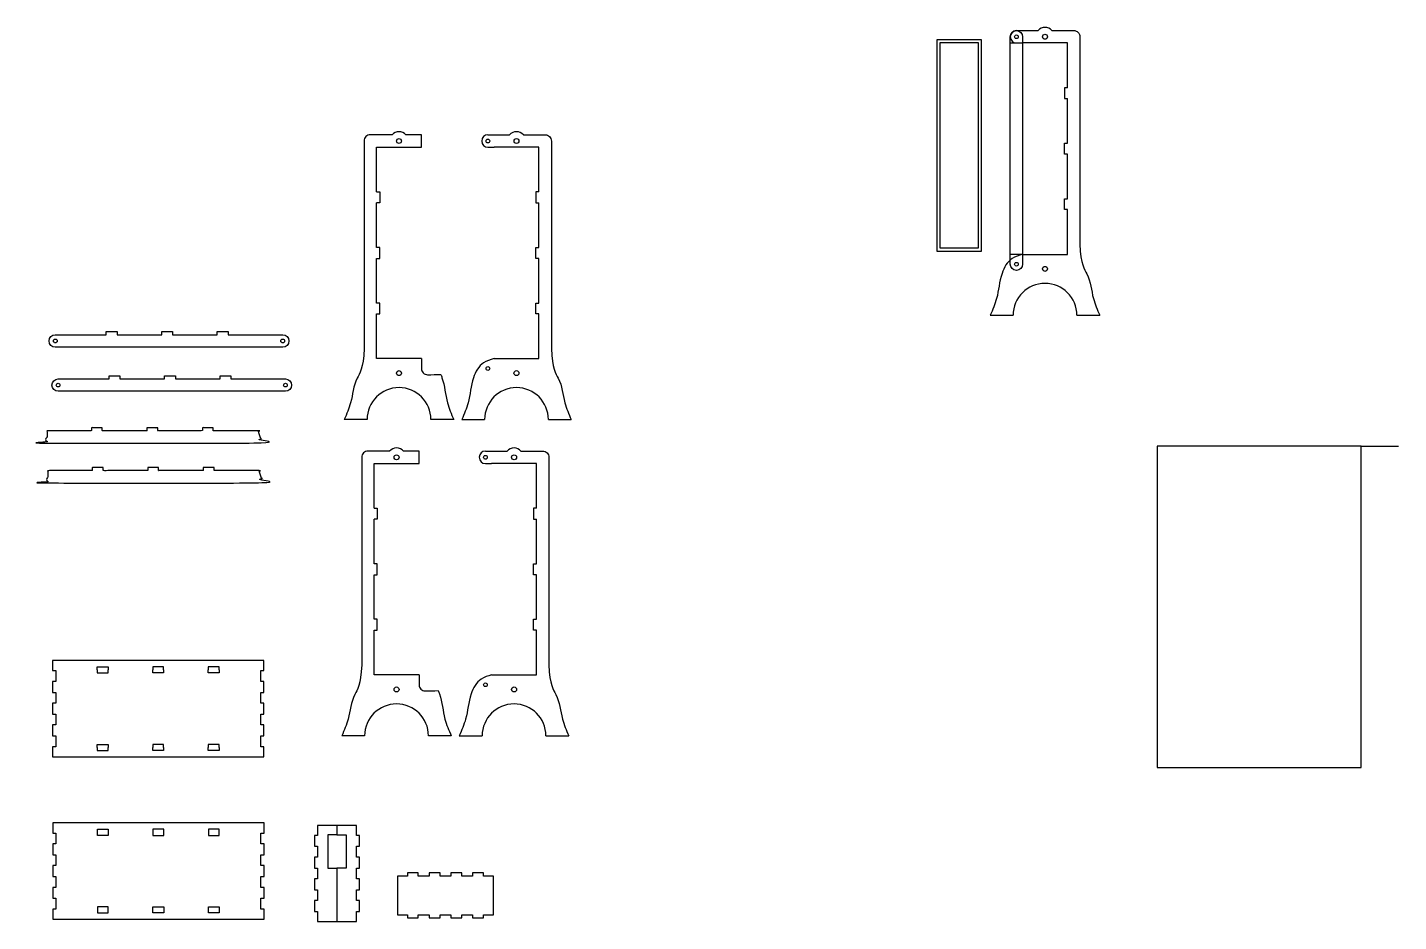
# Model space of a CAD drawing. Header units: millimetres. Extents: x -1243 to 967, y -260 to 1180.
import ezdxf

# ---------------------------------------------------------------- set-up
doc = ezdxf.new("R2010")
doc.units = ezdxf.units.MM
doc.header["$MEASUREMENT"] = 0
doc.layers.get('0').update_dxf_attribs({"linetype": 'CONTINUOUS'})
doc.layers.add('defpoint', color=6, linetype='CONTINUOUS', plot=False)

msp = doc.modelspace()

# ---------------------------------------------------------------- linework, layer by layer
at = {"linetype": 'Continuous'}
for p, q in [((-607.8, 987.4), (-607.8, 1007.4)), ((-500.7, 987.4), (-490.7, 987.4)), ((-695.3, 548.7), (-732.1, 548.7)), ((-555.8, 548.7), (-592.5, 548.7)), ((-542.7, 548.7), (-506, 548.7)), ((-403.2, 548.7), (-366.4, 548.7)), ((-611.7, 477.9), (-611.7, 497.9)), ((-504.7, 477.9), (-494.7, 477.9)), ((-699.3, 39.2), (-736.1, 39.2)), ((-559.7, 39.2), (-596.5, 39.2)), ((-546.7, 39.2), (-509.9, 39.2)), ((-407.1, 39.2), (-370.4, 39.2)), ((-743.9, -120.1), (-758.9, -120.1)), ((-758.9, -120.1), (-758.9, -173.8)), ((-743.9, -120.1), (-728.9, -120.1)), ((-728.9, -120.1), (-728.9, -173.8)), ((-758.9, -173.8), (-743.9, -173.8)), ((-728.9, -173.8), (-743.9, -173.8))]:
    msp.add_line(p, q, dxfattribs=at)
for p, q in [((-680.1, 915.3), (-680.1, 987.4)), ((-680.1, 987.4), (-607.8, 987.4)), ((-418.4, 987.4), (-490.7, 987.4)), ((-418.4, 915.3), (-418.4, 987.4)), ((-680.1, 915.3), (-675.1, 915.3)), ((-675.1, 915.3), (-675.1, 897.8)), ((-418.4, 915.3), (-423.4, 915.3)), ((-423.4, 915.3), (-423.4, 897.8)), ((-680.1, 825.9), (-680.1, 897.8)), ((-675.1, 897.8), (-680.1, 897.8)), ((-423.4, 897.8), (-418.4, 897.8)), ((-418.4, 825.9), (-418.4, 897.8)), ((-675.1, 825.9), (-680.1, 825.9)), ((-675.1, 808.4), (-675.1, 825.9)), ((-423.4, 808.4), (-423.4, 825.9)), ((-423.4, 825.9), (-418.4, 825.9)), ((-680.1, 736.4), (-680.1, 808.4)), ((-680.1, 808.4), (-675.1, 808.4)), ((-418.4, 808.4), (-423.4, 808.4)), ((-418.4, 736.4), (-418.4, 808.4)), ((-675.1, 736.4), (-680.1, 736.4)), ((-675.1, 718.9), (-675.1, 736.4)), ((-423.4, 718.9), (-423.4, 736.4)), ((-423.4, 736.4), (-418.4, 736.4)), ((-680.1, 646.8), (-680.1, 718.9)), ((-680.1, 718.9), (-675.1, 718.9)), ((-418.4, 718.9), (-423.4, 718.9)), ((-418.4, 646.8), (-418.4, 718.9)), ((-607.8, 646.8), (-680.1, 646.8)), ((-490.7, 646.8), (-418.4, 646.8)), ((-684.1, 405.8), (-684.1, 477.9)), ((-684.1, 477.9), (-611.7, 477.9)), ((-422.4, 477.9), (-494.7, 477.9)), ((-422.4, 405.8), (-422.4, 477.9)), ((-684.1, 405.8), (-679.1, 405.8)), ((-679.1, 405.8), (-679.1, 388.3)), ((-422.4, 405.8), (-427.4, 405.8)), ((-427.4, 405.8), (-427.4, 388.3)), ((-684.1, 316.3), (-684.1, 388.3)), ((-679.1, 388.3), (-684.1, 388.3)), ((-427.4, 388.3), (-422.4, 388.3)), ((-422.4, 316.3), (-422.4, 388.3)), ((-679.1, 316.3), (-684.1, 316.3)), ((-679.1, 298.8), (-679.1, 316.3)), ((-427.4, 298.8), (-427.4, 316.3)), ((-427.4, 316.3), (-422.4, 316.3)), ((-684.1, 226.9), (-684.1, 298.8)), ((-684.1, 298.8), (-679.1, 298.8)), ((-422.4, 298.8), (-427.4, 298.8)), ((-422.4, 226.9), (-422.4, 298.8)), ((-679.1, 226.9), (-684.1, 226.9)), ((-679.1, 209.4), (-679.1, 226.9)), ((-427.4, 209.4), (-427.4, 226.9)), ((-427.4, 226.9), (-422.4, 226.9)), ((-684.1, 137.3), (-684.1, 209.4)), ((-684.1, 209.4), (-679.1, 209.4)), ((-422.4, 209.4), (-427.4, 209.4)), ((-422.4, 137.3), (-422.4, 209.4)), ((-1130.2, 145.4), (-1130.2, 150.4)), ((-1130.2, 150.4), (-1112.7, 150.4)), ((-1130.2, 145.4), (-1130.2, 140.4)), ((-1130.2, 140.4), (-1112.7, 140.4)), ((-1112.7, 150.4), (-1112.7, 145.4)), ((-1112.7, 140.4), (-1112.7, 145.4)), ((-1023.3, 150.4), (-1040.8, 150.4)), ((-1040.8, 150.4), (-1040.8, 145.4)), ((-1040.8, 140.4), (-1040.8, 145.4)), ((-1023.3, 140.4), (-1040.8, 140.4)), ((-1023.3, 145.4), (-1023.3, 150.4)), ((-1023.3, 145.4), (-1023.3, 140.4)), ((-933.8, 150.4), (-951.3, 150.4)), ((-951.3, 150.4), (-951.3, 145.4)), ((-951.3, 140.4), (-951.3, 145.4)), ((-933.8, 140.4), (-951.3, 140.4)), ((-933.8, 145.4), (-933.8, 150.4)), ((-933.8, 145.4), (-933.8, 140.4)), ((-611.7, 137.3), (-684.1, 137.3)), ((-494.7, 137.3), (-422.4, 137.3)), ((-1130.2, 20.4), (-1130.2, 25.4)), ((-1130.2, 25.4), (-1112.7, 25.4)), ((-1112.7, 25.4), (-1112.7, 20.4)), ((-1023.3, 25.4), (-1040.8, 25.4)), ((-1040.8, 25.4), (-1040.8, 20.4)), ((-1023.3, 20.4), (-1023.3, 25.4)), ((-933.8, 25.4), (-951.3, 25.4)), ((-951.3, 25.4), (-951.3, 20.4)), ((-933.8, 20.4), (-933.8, 25.4)), ((-1130.2, 20.4), (-1130.2, 15.4)), ((-1130.2, 15.4), (-1112.7, 15.4)), ((-1112.7, 15.4), (-1112.7, 20.4)), ((-1040.8, 15.4), (-1040.8, 20.4)), ((-1023.3, 15.4), (-1040.8, 15.4)), ((-1023.3, 20.4), (-1023.3, 15.4)), ((-951.3, 15.4), (-951.3, 20.4)), ((-933.8, 15.4), (-951.3, 15.4)), ((-933.8, 20.4), (-933.8, 15.4))]:
    msp.add_line(p, q)
at = {"color": 3, "linetype": 'Continuous'}
for p, q in [((-743.9, -105.1), (-743.9, -120.1)), ((-743.9, -173.8), (-743.9, -260.1))]:
    msp.add_line(p, q, dxfattribs=at)
for points in [[(-655.1, 1007.4), (-690.1, 1007.4, 0.414214), (-700.1, 997.4), (-700.1, 663)], [(-443.4, 1007.4), (-408.4, 1007.4, -0.414214), (-398.4, 997.4), (-398.4, 663)], [(-659.1, 497.9), (-694.1, 497.9, 0.414214), (-704.1, 487.9), (-704.1, 153.5)], [(-447.4, 497.9), (-412.4, 497.9, -0.414214), (-402.4, 487.9), (-402.4, 153.5)]]:
    msp.add_lwpolyline(points, format="xyb")
for points in [[(-607.8, 1007.4), (-632.8, 1007.4)], [(-500.7, 1007.4), (-465.8, 1007.4)], [(-611.7, 497.9), (-636.7, 497.9)], [(-504.7, 497.9), (-469.7, 497.9)]]:
    msp.add_lwpolyline(points)
at = {"linetype": 'Continuous'}
for points in [[(-1008.8, 685.3), (-936.9, 685.3), (-936.9, 690.3), (-919.4, 690.3), (-919.4, 685.3), (-831.4, 685.3, -1), (-831.4, 665.3), (-1197.9, 665.3, -1), (-1197.9, 685.3), (-1115.8, 685.3), (-1115.8, 690.3), (-1098.3, 690.3), (-1098.3, 685.3), (-1026.3, 685.3), (-1026.3, 690.3), (-1008.8, 690.3)], [(-1004.4, 614.2), (-932.4, 614.2), (-932.4, 619.2), (-914.9, 619.2), (-914.9, 614.2), (-827, 614.2, -1), (-827, 594.2), (-1193.4, 594.2, -1), (-1193.4, 614.2), (-1111.3, 614.2), (-1111.3, 619.2), (-1093.8, 619.2), (-1093.8, 614.2), (-1021.9, 614.2), (-1021.9, 619.2), (-1004.4, 619.2)]]:
    msp.add_lwpolyline(points, format="xyb", close=True, dxfattribs=at)
for points in [[(-607.8, 646.8), (-607.8, 630.9, 0.414214), (-597.8, 620.9, 0.414214)], [(-611.7, 137.3), (-611.7, 121.4, 0.414214), (-601.7, 111.4, 0.414214)]]:
    msp.add_lwpolyline(points, format="xyb", dxfattribs=at)
for points in [[(-1197.3, 126.7), (-1202.3, 126.7), (-1202.3, 109.2), (-1197.3, 109.2), (-1197.3, 91.7), (-1202.3, 91.7), (-1202.3, 74.2), (-1197.3, 74.2), (-1197.3, 56.7), (-1202.3, 56.7), (-1202.3, 39.2), (-1197.3, 39.2), (-1197.3, 21.7), (-1202.3, 21.7), (-1202.3, 5.4), (-861.7, 5.4), (-861.7, 21.7), (-866.7, 21.7), (-866.7, 39.2), (-861.7, 39.2), (-861.7, 56.7), (-866.7, 56.7), (-866.7, 74.2), (-861.7, 74.2), (-861.7, 91.7), (-866.7, 91.7), (-866.7, 109.2), (-861.7, 109.2), (-861.7, 126.7), (-866.7, 126.7), (-866.7, 144.2), (-861.7, 144.2), (-861.7, 160.4), (-1202.3, 160.4), (-1202.3, 144.2), (-1197.3, 144.2)], [(-1197.1, -135), (-1202.1, -135), (-1202.1, -152.5), (-1197.1, -152.5), (-1197.1, -170), (-1202.1, -170), (-1202.1, -187.5), (-1197.1, -187.5), (-1197.1, -205), (-1202.1, -205), (-1202.1, -222.5), (-1197.1, -222.5), (-1197.1, -240), (-1202.1, -240), (-1202.1, -256.2), (-861.5, -256.2), (-861.5, -240), (-866.5, -240), (-866.5, -222.5), (-861.5, -222.5), (-861.5, -205), (-866.5, -205), (-866.5, -187.5), (-861.5, -187.5), (-861.5, -170), (-866.5, -170), (-866.5, -152.5), (-861.5, -152.5), (-861.5, -135), (-866.5, -135), (-866.5, -117.5), (-861.5, -117.5), (-861.5, -101.2), (-1202.1, -101.2), (-1202.1, -117.5), (-1197.1, -117.5)], [(-525.3, -181.8), (-525.3, -186.8), (-542.8, -186.8), (-542.8, -181.8), (-560.3, -181.8), (-560.3, -186.8), (-577.8, -186.8), (-577.8, -181.8), (-595.3, -181.8), (-595.3, -186.8), (-612.8, -186.8), (-612.8, -181.8), (-630.3, -181.8), (-630.3, -186.8), (-646.5, -186.8), (-646.5, -249.1), (-630.3, -249.1), (-630.3, -254.1), (-612.8, -254.1), (-612.8, -249.1), (-595.3, -249.1), (-595.3, -254.1), (-577.8, -254.1), (-577.8, -249.1), (-560.3, -249.1), (-560.3, -254.1), (-542.8, -254.1), (-542.8, -249.1), (-525.3, -249.1), (-525.3, -254.1), (-507.8, -254.1), (-507.8, -249.1), (-491.5, -249.1), (-491.5, -186.8), (-507.8, -186.8), (-507.8, -181.8)]]:
    msp.add_lwpolyline(points, close=True, dxfattribs=at)
for points in [[(-712.7, -243.8), (-707.7, -243.8), (-707.7, -226.3), (-712.7, -226.3), (-712.7, -208.8), (-707.7, -208.8), (-707.7, -191.3), (-712.7, -191.3), (-712.7, -173.8), (-707.7, -173.8), (-707.7, -156.3), (-712.7, -156.3), (-712.7, -138.8), (-707.7, -138.8), (-707.7, -121.3), (-712.7, -121.3), (-712.7, -105.1), (-775.1, -105.1), (-775.1, -121.3), (-780.1, -121.3), (-780.1, -138.8), (-775.1, -138.8), (-775.1, -156.3), (-780.1, -156.3), (-780.1, -173.8), (-775.1, -173.8), (-775.1, -191.3), (-780.1, -191.3), (-780.1, -208.8), (-775.1, -208.8), (-775.1, -226.3), (-780.1, -226.3), (-780.1, -243.8), (-775.1, -243.8), (-775.1, -260.1), (-712.7, -260.1)], [(-1130, -116.2), (-1130, -111.2), (-1112.5, -111.2), (-1112.5, -116.2), (-1112.5, -121.2), (-1130, -121.2)], [(-1023.1, -116.2), (-1023.1, -111.2), (-1040.6, -111.2), (-1040.6, -116.2), (-1040.6, -121.2), (-1023.1, -121.2)], [(-933.6, -116.2), (-933.6, -111.2), (-951.1, -111.2), (-951.1, -116.2), (-951.1, -121.2), (-933.6, -121.2)], [(-1130, -241.2), (-1130, -246.2), (-1112.5, -246.2), (-1112.5, -241.2), (-1112.5, -236.2), (-1130, -236.2)], [(-1023.1, -241.2), (-1023.1, -246.2), (-1040.6, -246.2), (-1040.6, -241.2), (-1040.6, -236.2), (-1023.1, -236.2)], [(-933.6, -241.2), (-933.6, -246.2), (-951.1, -246.2), (-951.1, -241.2), (-951.1, -236.2), (-933.6, -236.2)]]:
    msp.add_lwpolyline(points, close=True)
for centre in [(-643.9, 997.4), (-454.6, 997.4), (-643.9, 623.5), (-454.6, 623.5), (-647.9, 487.9), (-458.5, 487.9), (-647.9, 113.9), (-458.5, 113.9)]:
    msp.add_circle(centre, 4)
for centre in [(-500.7, 997.4), (-1197.9, 675.3), (-831.4, 675.3), (-500.7, 630.9), (-1193.4, 604.2), (-827, 604.2), (-504.7, 487.9), (-504.7, 121.4)]:
    msp.add_circle(centre, 3, dxfattribs=at)
for centre in [(-643.9, 997.4), (-454.6, 997.4), (-647.9, 487.9), (-458.5, 487.9)]:
    msp.add_arc(centre, 15, 41.8103, 138.1897)
for centre, radius, start, end in [((-500.7, 997.4), 10, 90, 270), ((-597.8, 997.4), 376.5, 270, 273.1993), ((-643.9, 548.7), 51.4, 0, 180), ((-454.6, 548.7), 51.4, 0, 180), ((-504.7, 487.9), 10, 90, 270), ((-601.7, 487.9), 376.5, 270, 273.1993), ((-647.9, 39.2), 51.4, 0, 180), ((-458.5, 39.2), 51.4, 0, 180)]:
    msp.add_arc(centre, radius, start, end, dxfattribs=at)
for points, knots in [([(-700.1, 663), (-701.4, 630.3), (-717.3, 611), (-718.9, 579.3), (-728.3, 557.6), (-732.1, 548.7)], [22.153688, 22.153688, 22.153688, 22.153688, 47.125944, 88.406786, 117.350393, 117.350393, 117.350393, 117.350393]), ([(-490.7, 646.8), (-496.7, 645.1), (-512.3, 640.8), (-527.9, 612.3), (-529.6, 579.3), (-538.9, 557.6), (-542.7, 548.7)], [0, 0, 0, 0, 18.135896, 47.125944, 88.406786, 117.350393, 117.350393, 117.350393, 117.350393]), ([(-398.4, 663), (-397.2, 630.3), (-381.2, 611), (-379.6, 579.3), (-370.3, 557.6), (-366.4, 548.7)], [22.153688, 22.153688, 22.153688, 22.153688, 47.125944, 88.406786, 117.350393, 117.350393, 117.350393, 117.350393]), ([(-576.8, 621.5), (-576, 619.8), (-570.2, 604.5), (-568.9, 579.3), (-559.6, 557.6), (-555.8, 548.7)], [41.581604, 41.581604, 41.581604, 41.581604, 47.125944, 88.406786, 117.350393, 117.350393, 117.350393, 117.350393]), ([(-704.1, 153.5), (-705.3, 120.8), (-721.3, 101.4), (-722.9, 69.8), (-732.2, 48.1), (-736.1, 39.2)], [22.153688, 22.153688, 22.153688, 22.153688, 47.125944, 88.406786, 117.350393, 117.350393, 117.350393, 117.350393]), ([(-494.7, 137.3), (-500.7, 135.6), (-516.2, 131.3), (-531.8, 102.7), (-533.5, 69.8), (-542.9, 48.1), (-546.7, 39.2)], [0, 0, 0, 0, 18.135896, 47.125944, 88.406786, 117.350393, 117.350393, 117.350393, 117.350393]), ([(-402.4, 153.5), (-401.1, 120.8), (-385.2, 101.4), (-383.5, 69.8), (-374.2, 48.1), (-370.4, 39.2)], [22.153688, 22.153688, 22.153688, 22.153688, 47.125944, 88.406786, 117.350393, 117.350393, 117.350393, 117.350393]), ([(-580.7, 112), (-580, 110.2), (-574.2, 95), (-572.9, 69.8), (-563.6, 48.1), (-559.7, 39.2)], [41.581604, 41.581604, 41.581604, 41.581604, 47.125944, 88.406786, 117.350393, 117.350393, 117.350393, 117.350393])]:
    msp.add_open_spline(points, degree=3, knots=knots, dxfattribs=at)
for points in [[(-943.3, 530.6), (-919.1, 530.6), (-894.9, 530.6), (-870.7, 530.6), (-869.4, 526), (-868.2, 521.4), (-866.2, 517.3), (-866.2, 515.1), (-866.2, 512.9), (-866.2, 510.6), (-982.4, 510.6), (-1098.7, 510.6), (-1214.9, 510.6), (-1214.9, 511.4), (-1214.9, 512.2), (-1214.9, 513), (-1212.6, 514.9), (-1211.3, 517.6), (-1211.3, 520.6), (-1211.3, 524), (-1211.3, 527.3), (-1211.3, 530.6), (-1187.5, 530.6), (-1163.6, 530.6), (-1139.7, 530.6), (-1139.7, 532.3), (-1139.7, 534), (-1139.7, 535.6), (-1133.9, 535.6), (-1128.1, 535.6), (-1122.2, 535.6), (-1122.2, 534), (-1122.2, 532.3), (-1122.2, 530.6), (-1098.3, 530.6), (-1074.3, 530.6), (-1050.3, 530.6), (-1050.3, 532.3), (-1050.3, 534), (-1050.3, 535.6), (-1044.5, 535.6), (-1038.6, 535.6), (-1032.8, 535.6), (-1032.8, 534), (-1032.8, 532.3), (-1032.8, 530.6), (-1008.8, 530.6), (-984.8, 530.6), (-960.8, 530.6), (-960.8, 532.3), (-960.8, 534), (-960.8, 535.6), (-955, 535.6), (-949.2, 535.6), (-943.3, 535.6), (-943.3, 534), (-943.3, 532.3), (-943.3, 530.6)], [(-941.9, 466.4), (-917.7, 466.4), (-893.5, 466.4), (-869.3, 466.4), (-868.1, 461.8), (-866.8, 457.2), (-864.8, 453.1), (-864.8, 450.9), (-864.8, 448.6), (-864.8, 446.4), (-981, 446.4), (-1097.3, 446.4), (-1213.5, 446.4), (-1213.5, 447.2), (-1213.5, 448), (-1213.5, 448.8), (-1211.2, 450.7), (-1209.9, 453.4), (-1209.9, 456.4), (-1209.9, 459.8), (-1209.9, 463.1), (-1209.9, 466.4), (-1186.1, 466.4), (-1162.2, 466.4), (-1138.3, 466.4), (-1138.3, 468.1), (-1138.3, 469.8), (-1138.3, 471.4), (-1132.5, 471.4), (-1126.7, 471.4), (-1120.8, 471.4), (-1120.8, 469.8), (-1120.8, 468.1), (-1120.8, 466.4), (-1096.9, 466.4), (-1072.9, 466.4), (-1048.9, 466.4), (-1048.9, 468.1), (-1048.9, 469.8), (-1048.9, 471.4), (-1043.1, 471.4), (-1037.2, 471.4), (-1031.4, 471.4), (-1031.4, 469.8), (-1031.4, 468.1), (-1031.4, 466.4), (-1007.4, 466.4), (-983.4, 466.4), (-959.4, 466.4), (-959.4, 468.1), (-959.4, 469.8), (-959.4, 471.4), (-953.6, 471.4), (-947.8, 471.4), (-941.9, 471.4), (-941.9, 469.8), (-941.9, 468.1), (-941.9, 466.4)]]:
    msp.add_rational_spline(points, [1, 1, 1, 1, 1, 1, 1, 1, 1, 1, 1, 1, 1, 1, 1, 1, 0.937652136184, 0.937652136184, 1, 1, 1, 1, 1, 1, 1, 1, 1, 1, 1, 1, 1, 1, 1, 1, 1, 1, 1, 1, 1, 1, 1, 1, 1, 1, 1, 1, 1, 1, 1, 1, 1, 1, 1, 1, 1, 1, 1, 1], degree=3, knots=[0, 0, 0, 0, 0.21314, 0.21314, 0.21314, 14.158484, 14.158484, 14.158484, 15.158484, 15.158484, 15.158484, 16.158484, 16.158484, 16.158484, 17.158484, 17.158484, 17.158484, 18.030342, 18.030342, 18.030342, 19.030342, 19.030342, 19.030342, 20.030342, 20.030342, 20.030342, 21.030342, 21.030342, 21.030342, 22.030342, 22.030342, 22.030342, 23.030342, 23.030342, 23.030342, 24.030342, 24.030342, 24.030342, 25.030342, 25.030342, 25.030342, 26.030342, 26.030342, 26.030342, 27.030342, 27.030342, 27.030342, 28.030342, 28.030342, 28.030342, 29.030342, 29.030342, 29.030342, 30.030342, 30.030342, 30.030342, 31.030342, 31.030342, 31.030342, 31.030342], dxfattribs=at)
at = {"layer": 'defpoint', "linetype": 'Continuous'}
for p, q in [((351.2, 1155.4), (361.2, 1155.4)), ((309.2, 716.7), (345.9, 716.7)), ((448.7, 716.7), (485.5, 716.7))]:
    msp.add_line(p, q, dxfattribs=at)
at = {"layer": 'defpoint'}
for p, q in [((433.5, 1155.4), (361.2, 1155.4)), ((433.5, 1083.3), (433.5, 1155.4)), ((433.5, 1083.3), (428.5, 1083.3)), ((428.5, 1083.3), (428.5, 1065.8)), ((428.5, 1065.8), (433.5, 1065.8)), ((433.5, 993.8), (433.5, 1065.8)), ((428.5, 976.3), (428.5, 993.8)), ((428.5, 993.8), (433.5, 993.8)), ((433.5, 976.3), (428.5, 976.3)), ((433.5, 904.4), (433.5, 976.3)), ((428.5, 886.9), (428.5, 904.4)), ((428.5, 904.4), (433.5, 904.4)), ((433.5, 886.9), (428.5, 886.9)), ((433.5, 814.8), (433.5, 886.9)), ((361.2, 814.8), (433.5, 814.8)), ((906.9, 505.7), (967.2, 505.7))]:
    msp.add_line(p, q, dxfattribs=at)
at = {"layer": 'defpoint', "linetype": 'Continuous'}
msp.add_lwpolyline([(341.2, 798.9), (341.2, 1165.4, -1), (361.2, 1165.4), (361.2, 798.9, -1)], format="xyb", close=True, dxfattribs=at)
msp.add_lwpolyline([(351.2, 1175.4), (386.2, 1175.4)], dxfattribs=at)
msp.add_lwpolyline([(408.5, 1175.4), (443.5, 1175.4, -0.414214), (453.5, 1165.4), (453.5, 831)], format="xyb", dxfattribs=at)
at = {"layer": 'defpoint'}
for points in [[(295, 820.1), (295, 1160.7), (222.7, 1160.7), (222.7, 820.1)], [(290, 825.1), (290, 1155.7), (227.7, 1155.7), (227.7, 825.1)], [(578.3, -11.8), (906.9, -11.8), (906.9, 505.7), (578.3, 505.7)]]:
    msp.add_lwpolyline(points, close=True, dxfattribs=at)
at = {"layer": 'defpoint', "linetype": 'Continuous'}
msp.add_lwpolyline([(361.2, 814.8), (341.2, 814.8), (341.2, 1155.4), (361.2, 1155.4)], close=True, dxfattribs=at)
for centre, radius in [((351.2, 1165.4), 3), ((397.3, 1165.4), 4), ((351.2, 798.9), 3), ((397.3, 791.4), 4)]:
    msp.add_circle(centre, radius, dxfattribs=at)
for centre, radius, start, end in [((351.2, 1165.4), 10, 90, 270), ((397.3, 1165.4), 15, 41.8103, 138.1897), ((397.3, 716.7), 51.4, 0, 180)]:
    msp.add_arc(centre, radius, start, end, dxfattribs=at)
for points, knots in [([(453.5, 831), (454.8, 798.3), (470.7, 778.9), (472.3, 747.3), (481.7, 725.6), (485.5, 716.7)], [22.153688, 22.153688, 22.153688, 22.153688, 47.125944, 88.406786, 117.350393, 117.350393, 117.350393, 117.350393]), ([(361.2, 814.8), (355.2, 813.1), (339.6, 808.8), (324, 780.3), (322.3, 747.3), (313, 725.6), (309.2, 716.7)], [0, 0, 0, 0, 18.135896, 47.125944, 88.406786, 117.350393, 117.350393, 117.350393, 117.350393])]:
    msp.add_open_spline(points, degree=3, knots=knots, dxfattribs=at)

doc.saveas('drawing.dxf')
